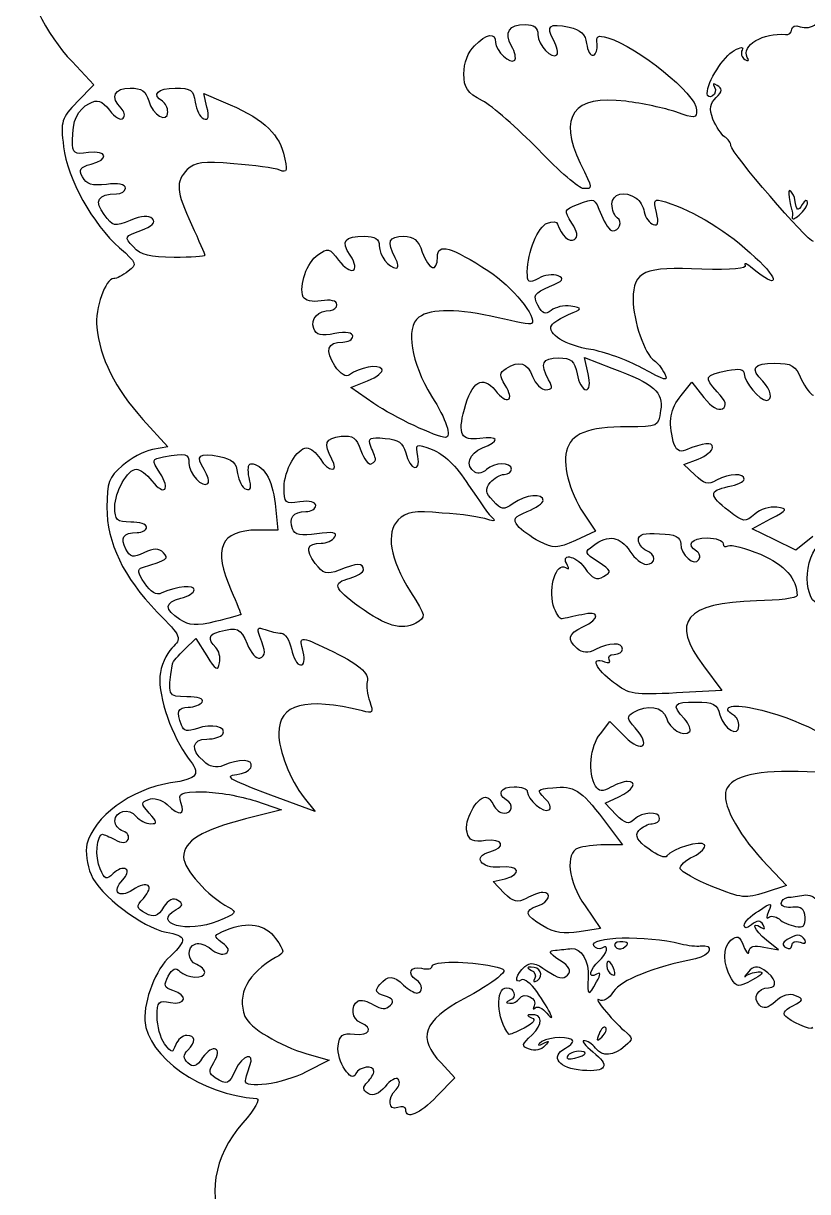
# Model space of a CAD drawing. Header units: millimetres. Extents: x -264 to 389, y -90 to 473.
# Drawn here: x -75.6 to 26.1, y 72.1 to 223.5 of the extents above; entities that cross this region are included whole.
import ezdxf

# ---------------------------------------------------------------- set-up
doc = ezdxf.new("R2010")
doc.units = ezdxf.units.MM
doc.layers.get('0').update_dxf_attribs({"linetype": 'CONTINUOUS'})

msp = doc.modelspace()

# ---------------------------------------------------------------- linework, layer by layer
for p, q in [((-69.25, 218.56), (-66.44, 215.54)), ((-66.44, 215.54), (-68.57, 213.34)), ((-51.77, 212.66), (-52.18, 214.44)), ((-52.18, 214.44), (-49.64, 213.34)), ((-2.32, 178.09), (-2.8, 180.22)), ((-2.8, 180.22), (0.77, 178.85)), ((-33.11, 176.31), (-30.92, 177.2)), ((-30.1, 174.25), (-33.11, 176.31)), ((9.75, 175.28), (11.12, 177)), ((11.12, 177), (12.7, 175.01)), ((-60.06, 172.2), (-56.84, 168.63)), ((-56.84, 168.63), (-58.83, 168.29)), ((10.09, 166.37), (11.94, 167.05)), ((11.53, 165), (10.09, 166.37)), ((-42.92, 161.29), (-42.58, 157.86)), ((-2.59, 159.51), (-1.36, 157.73)), ((18.94, 158), (21.34, 159.3)), ((-42.58, 157.86), (-45.18, 157.86)), ((-1.36, 157.73), (-3.97, 156.49)), ((21.82, 156.63), (18.94, 158)), ((24.63, 155.26), (21.82, 156.63)), ((26.83, 157.04), (24.63, 155.26)), ((-54.65, 142.36), (-53.21, 143.8)), ((-53.21, 143.8), (-51.77, 141.54)), ((12.63, 140.24), (15.03, 137.08)), ((15.03, 137.08), (9.13, 136.74)), ((-0.74, 131.46), (0.49, 133.04)), ((0.49, 133.04), (2.48, 131.05)), ((-45.46, 122.75), (-42.1, 121.58)), ((-37.71, 121.38), (-43.47, 123.5)), ((-39.15, 123.16), (-37.71, 121.38)), ((-0.13, 122.48), (1.66, 123.3)), ((-42.1, 121.58), (-46.76, 120.42)), ((1.31, 120.97), (-0.13, 122.48)), ((-0.33, 120.35), (2.14, 117.06)), ((2.14, 117.06), (-0.19, 117.06)), ((20.24, 115.14), (23.4, 111.78)), ((-14.66, 112.33), (-13.09, 112.67)), ((-13.22, 110.82), (-14.66, 112.33)), ((23.4, 111.78), (20.65, 110.89)), ((-2.73, 109.17), (-0.74, 106.22)), ((-0.74, 106.22), (-3.49, 105.81)), ((22.37, 103.48), (20.79, 104.71)), ((20.45, 103.82), (22.37, 103.48)), ((-38.8, 89.97), (-35.92, 89.15)), ((-35.92, 89.15), (-38.87, 87.64)), ((-21.39, 88.8), (-19.6, 86.88)), ((-19.6, 86.88), (-21.93, 84.48))]:
    msp.add_line(p, q)
for points in [[(-75.56, 231.17), (-75.5, 227.88), (-72.55, 221.99), (-69.25, 218.56)], [(-12.26, 220.54), (-13.22, 222.4), (-12.61, 223.36), (-10.48, 223.36)], [(-10.48, 223.36), (-9.32, 223.36), (-8.84, 222.95), (-8.84, 222.05)], [(-6.78, 221.3), (-7.81, 223.22), (-7.4, 223.56), (-4.79, 223.01)], [(-4.79, 223.01), (-3.28, 222.67), (-2.66, 222.12), (-2.53, 220.89)], [(23.26, 222.05), (23.67, 221.99), (24.08, 222.26), (24.08, 222.74)], [(24.08, 222.74), (24.08, 223.15), (24.56, 223.29), (25.18, 223.08)], [(25.18, 223.08), (25.8, 222.81), (26.69, 223.01), (27.24, 223.43)], [(-17.06, 220.61), (-15.49, 222.19), (-14.32, 222.4), (-14.32, 221.02)], [(-14.32, 221.02), (-14.32, 219.93), (-12.4, 218.14), (-11.85, 218.76)], [(-8.84, 222.05), (-8.84, 220.68), (-6.98, 218.76), (-6.37, 219.45)], [(-6.37, 219.45), (-6.16, 219.65), (-6.37, 220.48), (-6.78, 221.3)], [(-1.15, 220.82), (-1.36, 221.85), (-1.09, 222.05), (0.22, 221.64)], [(0.22, 221.64), (4.13, 220.48), (11.74, 214.3), (11.74, 212.32)], [(18.32, 219.1), (17.43, 220.61), (20.45, 222.4), (23.26, 222.05)], [(-18.44, 216.98), (-18.44, 218.35), (-17.89, 219.79), (-17.06, 220.61)], [(-11.85, 218.76), (-11.65, 218.97), (-11.78, 219.79), (-12.26, 220.54)], [(-2.53, 220.89), (-2.39, 219.93), (-2.05, 219.31), (-1.63, 219.38)], [(-1.63, 219.38), (-1.29, 219.52), (-1.09, 220.13), (-1.15, 220.82)], [(13.11, 214.44), (13.11, 215.95), (15.24, 219.24), (16.61, 220)], [(16.61, 220), (17.5, 220.48), (17.91, 220.48), (17.64, 220.06)], [(17.64, 220.06), (17.43, 219.65), (17.57, 219.1), (17.98, 218.83)], [(17.98, 218.83), (18.46, 218.56), (18.6, 218.62), (18.32, 219.1)], [(-16.04, 213.48), (-18.03, 214.51), (-18.44, 215.13), (-18.44, 216.98)], [(-62.88, 212.52), (-64.32, 213.96), (-63.77, 215.13), (-61.71, 215.13)], [(-61.71, 215.13), (-60.2, 215.13), (-59.65, 214.72), (-59.31, 213.48)], [(-57.53, 213.41), (-58.97, 214.3), (-58.14, 215.13), (-55.88, 215.13)], [(-55.88, 215.13), (-53.82, 215.13), (-53.48, 214.85), (-53.28, 213.28)], [(14.07, 215.26), (14.28, 214.85), (14.21, 214.37), (13.8, 214.1)], [(14.41, 215.47), (13.93, 215.81), (13.73, 215.74), (14.07, 215.26)], [(14.28, 213.89), (15.1, 214.72), (15.1, 215.06), (14.41, 215.47)], [(-59.31, 213.48), (-58.83, 211.63), (-56.84, 210.46), (-56.84, 212.04)], [(-8.77, 207.17), (-11.51, 209.91), (-14.73, 212.8), (-16.04, 213.48)], [(2.55, 213.41), (-4.24, 214.3), (-6.3, 211.42), (-3.35, 205.39)], [(13.8, 214.1), (13.45, 213.89), (13.11, 214.03), (13.11, 214.44)], [(13.86, 211.08), (13.38, 212.45), (13.45, 213.14), (14.28, 213.89)], [(-68.57, 213.34), (-70.63, 211.22), (-70.76, 210.88), (-70.35, 207.51)], [(-69.19, 208.34), (-69.19, 210.94), (-68.57, 212.32), (-66.99, 213.14)], [(-66.99, 213.14), (-65.96, 213.69), (-65.41, 213.55), (-64.39, 212.25)], [(-64.39, 212.25), (-63.7, 211.36), (-62.88, 210.88), (-62.6, 211.22)], [(-62.6, 211.22), (-62.33, 211.49), (-62.46, 212.11), (-62.88, 212.52)], [(-56.84, 212.04), (-56.84, 212.52), (-57.12, 213.21), (-57.53, 213.41)], [(-53.28, 213.28), (-53.14, 212.32), (-52.66, 211.36), (-52.18, 211.15)], [(-52.18, 211.15), (-51.56, 210.94), (-51.42, 211.36), (-51.77, 212.66)], [(-49.64, 213.34), (-44.77, 211.36), (-42.58, 209.43), (-41.82, 206.69)], [(9.06, 212.04), (7.62, 212.52), (4.67, 213.14), (2.55, 213.41)], [(11.74, 212.32), (11.74, 211.15), (11.53, 211.15), (9.06, 212.04)], [(15.37, 208.82), (14.96, 209.09), (14.28, 210.12), (13.86, 211.08)], [(-70.35, 207.51), (-69.87, 203.4), (-66.58, 197.5), (-63.08, 194.42)], [(-67.13, 206.76), (-68.98, 206.49), (-69.19, 206.62), (-69.19, 208.34)], [(16.2, 207.65), (16.2, 207.99), (15.85, 208.54), (15.37, 208.82)], [(26.89, 195.24), (26.14, 195.24), (16.2, 206.76), (16.2, 207.65)], [(-66.79, 205.25), (-64.39, 205.87), (-64.66, 207.1), (-67.13, 206.76)], [(-41.82, 206.69), (-41.27, 204.36), (-41.34, 204.09), (-42.3, 204.5)], [(-2.94, 202.1), (-3.49, 202.1), (-6.09, 204.36), (-8.77, 207.17)], [(-67.88, 203.61), (-68.43, 204.57), (-68.23, 204.91), (-66.79, 205.25)], [(-54.3, 204.57), (-55.88, 202.99), (-55.74, 201.75), (-53.76, 197.43)], [(-48.27, 205.32), (-52.25, 205.66), (-53.34, 205.53), (-54.3, 204.57)], [(-42.3, 204.5), (-42.99, 204.77), (-45.66, 205.11), (-48.27, 205.32)], [(-3.35, 205.39), (-1.7, 201.96), (-1.7, 202.1), (-2.94, 202.1)], [(-64.8, 202.65), (-66.65, 202.44), (-67.4, 202.65), (-67.88, 203.61)], [(-65.07, 198.74), (-66.44, 200.45), (-65.89, 201.41), (-63.49, 201.41)], [(-62.33, 202.17), (-62.33, 202.65), (-63.29, 202.85), (-64.8, 202.65)], [(-63.49, 201.41), (-62.88, 201.41), (-62.33, 201.75), (-62.33, 202.17)], [(0.77, 200.11), (0.77, 201.41), (2.41, 201.89), (3.92, 200.86)], [(23.95, 201.75), (23.74, 202.03), (23.6, 201.69), (23.74, 200.93)], [(24.49, 200.66), (24.49, 201), (24.22, 201.48), (23.95, 201.75)], [(-4.45, 197.64), (-5.47, 199.29), (-5.47, 199.35), (-3.69, 200.04)], [(-3.69, 200.04), (-1.36, 200.93), (-1.57, 201), (-0.61, 198.67)], [(1.45, 198.32), (1.11, 198.53), (0.77, 199.35), (0.77, 200.11)], [(3.92, 200.86), (4.4, 200.59), (4.81, 199.77), (4.95, 199.08)], [(6.53, 199.01), (6.12, 200.73), (6.18, 200.86), (7.69, 200.38)], [(7.69, 200.38), (11.4, 199.22), (15.92, 196.47), (19.35, 193.18)], [(23.74, 200.93), (23.88, 200.25), (24.01, 199.56), (24.08, 199.35)], [(25.45, 200.04), (24.84, 199.08), (24.7, 199.15), (24.49, 200.66)], [(25.04, 198.67), (25.66, 199.15), (26.14, 199.9), (26.14, 200.31)], [(26.14, 200.31), (26.14, 200.73), (25.8, 200.59), (25.45, 200.04)], [(-61.71, 197.98), (-63.7, 197.16), (-63.97, 197.16), (-65.07, 198.74)], [(-58.83, 198.19), (-59.31, 198.67), (-60.2, 198.6), (-61.71, 197.98)], [(-0.61, 198.67), (-0.13, 197.57), (0.49, 196.61), (0.83, 196.61)], [(0.83, 196.61), (1.73, 196.61), (2.21, 197.84), (1.45, 198.32)], [(4.95, 199.08), (5.09, 198.32), (5.64, 197.64), (6.12, 197.43)], [(6.12, 197.43), (6.73, 197.23), (6.87, 197.64), (6.53, 199.01)], [(24.08, 199.35), (24.15, 199.15), (24.22, 198.74), (24.15, 198.39)], [(24.15, 198.39), (24.08, 198.05), (24.49, 198.12), (25.04, 198.67)], [(-60.34, 196.68), (-58.83, 197.23), (-58.35, 197.71), (-58.83, 198.19)], [(-53.76, 197.43), (-52.8, 195.38), (-52.04, 193.59), (-52.04, 193.46)], [(-10.21, 191.33), (-10.21, 193.87), (-8.84, 197.16), (-7.6, 197.64)], [(-7.6, 197.64), (-6.98, 197.84), (-6.37, 197.84), (-6.3, 197.5)], [(-6.3, 197.5), (-5.75, 195.99), (-4.79, 195.1), (-4.1, 195.51)], [(-4.1, 195.51), (-3.62, 195.86), (-3.69, 196.47), (-4.45, 197.64)], [(-61.3, 194.55), (-62.53, 195.86), (-62.46, 195.92), (-60.34, 196.68)], [(-33.18, 193.46), (-34.42, 195.31), (-33.94, 195.92), (-31.33, 195.92)], [(-31.33, 195.92), (-29.96, 195.92), (-29.41, 195.58), (-29.41, 194.69)], [(-27.35, 193.11), (-28.45, 195.24), (-28.17, 195.92), (-26.25, 195.92)], [(-26.25, 195.92), (-24.95, 195.92), (-24.33, 195.44), (-23.85, 193.87)], [(-63.08, 194.42), (-60.82, 192.43), (-60.75, 192.29), (-61.98, 191.4)], [(-56.02, 193.18), (-59.17, 193.18), (-60.34, 193.46), (-61.3, 194.55)], [(-37.36, 193.52), (-36.06, 194.48), (-35.86, 194.42), (-34.69, 192.84)], [(-29.41, 194.69), (-29.41, 193.39), (-28.17, 191.81), (-27.21, 191.81)], [(-23.85, 193.87), (-22.96, 191.54), (-21.87, 191.12), (-21.87, 193.25)], [(-21.87, 193.25), (-21.87, 195.1), (-20.08, 194.55), (-15.21, 191.4)], [(-52.04, 193.46), (-52.04, 193.32), (-53.82, 193.18), (-56.02, 193.18)], [(-39.28, 188.04), (-39.83, 189.55), (-38.8, 192.56), (-37.36, 193.52)], [(-34.69, 192.84), (-33.11, 190.71), (-31.74, 191.26), (-33.18, 193.46)], [(-27.21, 191.81), (-26.87, 191.81), (-26.94, 192.43), (-27.35, 193.11)], [(19.01, 191.74), (18.25, 192.36), (17.84, 192.56), (18.05, 192.15)], [(19.35, 193.18), (22.64, 190.16), (22.37, 188.93), (19.01, 191.74)], [(-61.98, 191.4), (-62.67, 190.85), (-63.49, 190.44), (-63.84, 190.44)], [(-15.21, 191.4), (-12.2, 189.48), (-8.84, 185.36), (-9.66, 184.61)], [(-8.77, 190.44), (-10.07, 189.82), (-10.21, 189.89), (-10.21, 191.33)], [(-6.23, 190.78), (-6.85, 191.06), (-8.01, 190.92), (-8.77, 190.44)], [(-7.33, 189.41), (-5.54, 190.16), (-5.34, 190.44), (-6.23, 190.78)], [(12.42, 191.67), (4.95, 192.02), (3.51, 191.4), (3.51, 187.76)], [(18.05, 192.15), (18.32, 191.74), (16.33, 191.54), (12.42, 191.67)], [(-63.84, 190.44), (-64.93, 190.44), (-66.31, 186.6), (-66.03, 184.13)], [(-8.84, 187.01), (-9.52, 188.24), (-9.32, 188.52), (-7.33, 189.41)], [(-36.95, 187.56), (-38.05, 187.35), (-39.08, 187.63), (-39.28, 188.04)], [(3.51, 187.76), (3.51, 185.02), (5.02, 180.56), (6.25, 179.81)], [(-37.91, 183.99), (-38.39, 185.23), (-37.36, 186.32), (-35.72, 186.32)], [(-34.9, 187.08), (-34.9, 187.56), (-35.72, 187.76), (-36.95, 187.56)], [(-35.72, 186.32), (-35.31, 186.32), (-34.9, 186.67), (-34.9, 187.08)], [(-13.98, 185.36), (-19.19, 186.53), (-22.62, 186.6), (-24.27, 185.43)], [(-7.12, 186.32), (-7.88, 185.71), (-8.22, 185.84), (-8.84, 187.01)], [(-4.58, 186.87), (-5.47, 187.01), (-6.57, 186.73), (-7.12, 186.32)], [(-4.86, 185.77), (-3.01, 186.53), (-3.01, 186.6), (-4.58, 186.87)], [(-24.27, 185.43), (-26.05, 184.06), (-25.29, 179.53), (-22.62, 175.21)], [(-9.66, 184.61), (-9.8, 184.47), (-11.72, 184.81), (-13.98, 185.36)], [(-7.05, 184.4), (-6.85, 184.75), (-5.82, 185.36), (-4.86, 185.77)], [(-66.03, 184.13), (-65.69, 180.29), (-63.63, 176.11), (-60.06, 172.2)], [(-35.17, 183.31), (-36.95, 182.96), (-37.57, 183.1), (-37.91, 183.99)], [(-32.84, 182.96), (-32.84, 183.44), (-33.66, 183.58), (-35.17, 183.31)], [(-1.98, 181.25), (-5.2, 181.73), (-7.74, 183.31), (-7.05, 184.4)], [(-35.17, 179.12), (-36.47, 181.11), (-36.13, 182.21), (-34.14, 182.21)], [(-34.14, 182.21), (-33.46, 182.21), (-32.84, 182.55), (-32.84, 182.96)], [(-7.46, 177.34), (-8.56, 179.47), (-8.29, 180.15), (-6.16, 180.15)], [(-6.16, 180.15), (-4.51, 180.15), (-4.1, 179.81), (-3.76, 178.09)], [(4.67, 178.85), (2.75, 179.88), (-0.26, 180.97), (-1.98, 181.25)], [(-33.25, 177.96), (-33.73, 177.61), (-34.42, 178.03), (-35.17, 179.12)], [(-29.07, 178.71), (-29.48, 179.4), (-32.02, 178.92), (-33.25, 177.96)], [(-30.92, 177.2), (-29.68, 177.68), (-28.86, 178.37), (-29.07, 178.71)], [(-13.09, 176.65), (-13.84, 177.89), (-13.84, 178.23), (-12.95, 178.78)], [(-12.95, 178.78), (-11.24, 179.88), (-10.21, 179.53), (-9.52, 177.75)], [(0.77, 178.85), (6.39, 176.72), (7.42, 175.76), (7.08, 173.36)], [(7.62, 178.09), (8.17, 177.07), (7.62, 177.2), (4.67, 178.85)], [(6.25, 179.81), (6.6, 179.6), (7.21, 178.85), (7.62, 178.09)], [(15.72, 178.51), (17.29, 178.85), (17.91, 178.71), (17.91, 178.09)], [(20.31, 177.13), (18.67, 178.78), (19.08, 179.47), (21.89, 179.47)], [(21.89, 179.47), (24.08, 179.47), (24.56, 179.19), (25.32, 177.41)], [(-9.52, 177.75), (-9.18, 176.79), (-8.36, 176.04), (-7.81, 176.04)], [(-7.81, 176.04), (-6.98, 176.04), (-6.85, 176.31), (-7.46, 177.34)], [(-3.76, 178.09), (-3.55, 177), (-3.07, 176.04), (-2.59, 176.04)], [(-2.59, 176.04), (-2.11, 176.04), (-2.05, 176.79), (-2.32, 178.09)], [(14.41, 175.76), (12.63, 177.68), (12.77, 177.89), (15.72, 178.51)], [(17.91, 178.09), (17.91, 177.07), (19.9, 174.66), (20.79, 174.66)], [(20.79, 174.66), (21.68, 174.66), (21.41, 176.04), (20.31, 177.13)], [(25.32, 177.41), (25.87, 176.31), (26.55, 175.35), (26.89, 175.35)], [(-18.37, 173.5), (-17.41, 177.13), (-16.04, 177.96), (-14.39, 175.97)], [(-14.39, 175.97), (-12.81, 173.98), (-11.78, 174.6), (-13.09, 176.65)], [(15.1, 173.57), (15.72, 173.98), (15.58, 174.53), (14.41, 175.76)], [(-20.84, 169.86), (-21.93, 169.86), (-27.49, 172.47), (-30.1, 174.25)], [(-22.62, 175.21), (-20.7, 172.2), (-19.95, 169.86), (-20.84, 169.86)], [(8.72, 169.32), (8.04, 171.99), (8.31, 173.57), (9.75, 175.28)], [(12.7, 175.01), (13.66, 173.77), (14.55, 173.29), (15.1, 173.57)], [(-16.38, 169.73), (-18.78, 169.38), (-19.26, 170.28), (-18.37, 173.5)], [(7.08, 173.36), (6.8, 171.24), (6.73, 171.24), (2.82, 171.24)], [(2.82, 171.24), (-2.39, 171.24), (-4.58, 170.34), (-5.13, 168.08)], [(-35.58, 167.05), (-36.68, 169.11), (-36.4, 169.73), (-34.35, 170)], [(-34.35, 170), (-32.84, 170.14), (-32.36, 169.86), (-31.81, 168.15)], [(-30.51, 168.7), (-30.92, 169.8), (-30.64, 169.93), (-28.65, 169.73)], [(-28.65, 169.73), (-26.87, 169.59), (-26.32, 169.18), (-25.98, 167.88)], [(-16.04, 168.49), (-13.7, 169.38), (-13.84, 170.07), (-16.38, 169.73)], [(-58.83, 168.29), (-59.93, 168.08), (-61.71, 167.12), (-62.74, 166.16)], [(-41.75, 163.35), (-41.75, 165.61), (-40.11, 168.49), (-38.8, 168.49)], [(-38.8, 168.49), (-38.32, 168.49), (-37.57, 167.88), (-37.09, 167.12)], [(-31.81, 168.15), (-31.4, 167.05), (-30.78, 166.23), (-30.44, 166.44)], [(-29.89, 167.12), (-29.96, 167.33), (-30.23, 168.01), (-30.51, 168.7)], [(-24.4, 167.4), (-24.75, 169.04), (-24.68, 169.11), (-22.55, 168.29)], [(-22.55, 168.29), (-21.04, 167.74), (-19.47, 166.23), (-17.82, 163.69)], [(-17, 165.34), (-18.3, 166.16), (-17.82, 167.81), (-16.04, 168.49)], [(-5.13, 168.08), (-5.68, 166.02), (-4.51, 162.25), (-2.59, 159.51)], [(10.3, 168.22), (9.48, 167.88), (9.06, 168.22), (8.72, 169.32)], [(13.8, 168.56), (13.8, 169.32), (12.7, 169.18), (10.3, 168.22)], [(11.94, 167.05), (12.97, 167.46), (13.8, 168.15), (13.8, 168.56)], [(-57.87, 165.27), (-58.97, 166.98), (-58.9, 167.05), (-57.39, 167.33)], [(-57.39, 167.33), (-54.44, 167.88), (-54.1, 167.81), (-54.1, 166.5)], [(-52.11, 165.68), (-53.28, 167.46), (-52.8, 167.94), (-50.12, 167.4)], [(-50.12, 167.4), (-48.47, 167.05), (-47.93, 166.57), (-47.79, 165.2)], [(-37.09, 167.12), (-35.99, 165.27), (-34.55, 165.27), (-35.58, 167.05)], [(-30.44, 166.44), (-30.03, 166.64), (-29.82, 166.92), (-29.89, 167.12)], [(-25.98, 167.88), (-25.43, 165.61), (-23.99, 165.2), (-24.4, 167.4)], [(-62.74, 166.16), (-64.45, 164.72), (-64.73, 164.03), (-64.73, 160.81)], [(-63.7, 160.81), (-63.7, 162.8), (-62.05, 165.75), (-60.89, 165.75)], [(-60.89, 165.75), (-60.48, 165.75), (-59.58, 165.06), (-58.9, 164.24)], [(-58.9, 164.24), (-57.25, 162.18), (-56.43, 163.07), (-57.87, 165.27)], [(-54.1, 166.5), (-54.1, 165.2), (-52.32, 163.21), (-51.63, 163.9)], [(-51.63, 163.9), (-51.42, 164.1), (-51.63, 164.86), (-52.11, 165.68)], [(-47.79, 165.2), (-47.65, 164.24), (-47.17, 163.35), (-46.69, 163.14)], [(-46.28, 164.65), (-46.49, 165.61), (-46.42, 166.44), (-46.07, 166.44)], [(-46.07, 166.44), (-44.5, 166.44), (-43.26, 164.45), (-42.92, 161.29)], [(-15.49, 165.68), (-15.9, 165.27), (-16.58, 165.13), (-17, 165.34)], [(-12.26, 165.75), (-12.26, 166.71), (-14.53, 166.64), (-15.49, 165.68)], [(-15.01, 164.03), (-14.53, 164.58), (-13.7, 165.06), (-13.22, 165.06)], [(-13.22, 165.06), (-12.68, 165.06), (-12.26, 165.41), (-12.26, 165.75)], [(17.91, 164.45), (17.91, 165.27), (16.06, 165.2), (14.34, 164.31)], [(-46.69, 163.14), (-46.07, 162.94), (-45.94, 163.35), (-46.28, 164.65)], [(-17.82, 163.69), (-16.45, 161.63), (-15.08, 159.65), (-14.66, 159.37)], [(-14.66, 161.63), (-15.69, 162.73), (-15.69, 163.14), (-15.01, 164.03)], [(14.34, 164.31), (13.18, 163.69), (12.7, 163.83), (11.53, 165)], [(15.85, 163.49), (17.02, 163.69), (17.91, 164.1), (17.91, 164.45)], [(-39.7, 161.5), (-41.62, 161.22), (-41.75, 161.36), (-41.75, 163.35)], [(-8.15, 161.7), (-8.15, 162.66), (-10.41, 162.46), (-12.06, 161.29)], [(15.92, 160.33), (13.32, 162.39), (13.32, 162.94), (15.85, 163.49)], [(-64.73, 160.81), (-64.73, 156.22), (-62.6, 151.76), (-58.21, 147.23)], [(-61.64, 158.89), (-63.42, 158.89), (-63.7, 159.17), (-63.7, 160.81)], [(-37.64, 161.02), (-37.64, 161.5), (-38.46, 161.7), (-39.7, 161.5)], [(-38.94, 160.26), (-38.26, 160.26), (-37.64, 160.61), (-37.64, 161.02)], [(-12.06, 161.29), (-13.29, 160.4), (-13.57, 160.47), (-14.66, 161.63)], [(-10.21, 160.26), (-9.11, 160.74), (-8.15, 161.36), (-8.15, 161.7)], [(22.16, 160.81), (21.27, 160.95), (19.97, 160.54), (19.28, 159.92)], [(21.34, 159.3), (23.6, 160.47), (23.6, 160.61), (22.16, 160.81)], [(-40.66, 158), (-41.21, 159.37), (-40.59, 160.26), (-38.94, 160.26)], [(-26.94, 159.17), (-28.59, 157.52), (-28.04, 154.16), (-25.36, 149.84)], [(-21.25, 160.06), (-24.95, 160.4), (-25.91, 160.19), (-26.94, 159.17)], [(-15.35, 159.23), (-16.1, 159.51), (-18.78, 159.92), (-21.25, 160.06)], [(-14.66, 159.37), (-14.25, 159.03), (-14.6, 158.96), (-15.35, 159.23)], [(-11.44, 158.41), (-12.13, 159.23), (-11.92, 159.58), (-10.21, 160.26)], [(19.28, 159.92), (18.05, 158.82), (17.84, 158.82), (15.92, 160.33)], [(-62.26, 155.39), (-63.08, 156.83), (-62.6, 157.52), (-60.82, 157.52)], [(-59.58, 158.21), (-59.58, 158.62), (-60.48, 158.89), (-61.64, 158.89)], [(-60.82, 157.52), (-60.13, 157.52), (-59.58, 157.86), (-59.58, 158.21)], [(-45.18, 157.86), (-50.05, 157.79), (-51.01, 155.46), (-48.61, 150.04)], [(-37.5, 157.38), (-39.56, 157.04), (-40.38, 157.25), (-40.66, 158)], [(-35.17, 156.97), (-34.83, 157.52), (-35.44, 157.66), (-37.5, 157.38)], [(-8.63, 156.35), (-9.73, 156.97), (-11.03, 157.86), (-11.44, 158.41)], [(-37.71, 153.54), (-39.08, 155.33), (-38.8, 156.15), (-36.95, 156.15)], [(-36.95, 156.15), (-36.27, 156.15), (-35.44, 156.49), (-35.17, 156.97)], [(-3.97, 156.49), (-6.37, 155.46), (-6.78, 155.46), (-8.63, 156.35)], [(-1.63, 155.87), (0.29, 157.31), (1.86, 157.04), (3.1, 155.12)], [(4.19, 156.56), (4.19, 157.31), (4.95, 157.52), (6.94, 157.38)], [(5.22, 155.19), (4.67, 155.46), (4.19, 156.08), (4.19, 156.56)], [(6.94, 157.38), (9, 157.31), (9.68, 156.97), (9.68, 156.08)], [(9.68, 156.08), (9.68, 154.64), (11.46, 153.06), (12.01, 154.02)], [(11.74, 155.12), (10.37, 155.94), (11.05, 156.83), (13.11, 156.83)], [(13.11, 156.83), (14.28, 156.83), (15.17, 156.49), (15.17, 156.08)], [(15.17, 156.08), (15.17, 155.74), (15.44, 155.6), (15.85, 155.81)], [(-59.93, 154.91), (-61.37, 154.23), (-61.71, 154.3), (-62.26, 155.39)], [(-60.13, 152.99), (-56.84, 154.02), (-56.64, 154.16), (-57.39, 154.91)], [(-57.39, 154.91), (-58.01, 155.53), (-58.62, 155.53), (-59.93, 154.91)], [(-1.02, 153.75), (-2.8, 154.91), (-2.87, 154.98), (-1.63, 155.87)], [(3.1, 155.12), (3.71, 154.16), (4.67, 153.41), (5.22, 153.41)], [(5.22, 153.41), (6.53, 153.41), (6.53, 154.71), (5.22, 155.19)], [(12.01, 154.02), (12.29, 154.37), (12.15, 154.85), (11.74, 155.12)], [(15.85, 155.81), (16.2, 156.01), (18.05, 155.53), (20.04, 154.71)], [(20.04, 154.71), (23.19, 153.34), (24.77, 151.55), (24.77, 149.36)], [(28.2, 148.6), (25.87, 147.16), (25.25, 153.75), (27.51, 155.81)], [(-59.86, 151), (-60.75, 152.31), (-60.82, 152.79), (-60.13, 152.99)], [(-34.62, 152.65), (-36.27, 152.03), (-36.68, 152.17), (-37.71, 153.54)], [(-31.47, 152.72), (-31.47, 153.61), (-32.29, 153.61), (-34.62, 152.65)], [(-6.85, 148.12), (-7.46, 150.46), (-6.44, 153.75), (-5.27, 152.99)], [(-4.99, 153.27), (-6.02, 154.91), (-4.03, 154.64), (-2.8, 152.99)], [(-5.27, 152.99), (-4.86, 152.72), (-4.72, 152.79), (-4.99, 153.27)], [(-2.8, 152.99), (-1.77, 151.55), (-1.22, 151.28), (-0.33, 151.83)], [(-0.33, 151.83), (0.77, 152.44), (0.7, 152.58), (-1.02, 153.75)], [(-32.02, 147.92), (-35.31, 150.32), (-35.58, 151), (-33.18, 151.62)], [(-33.18, 151.62), (-32.22, 151.9), (-31.47, 152.38), (-31.47, 152.72)], [(-57.6, 149.7), (-58.35, 149.36), (-59.04, 149.77), (-59.86, 151)], [(-53.41, 150.11), (-53.41, 150.8), (-55.47, 150.59), (-57.6, 149.7)], [(-55.13, 149.02), (-54.17, 149.22), (-53.41, 149.77), (-53.41, 150.11)], [(-48.61, 150.04), (-47.86, 148.4), (-47.31, 146.96), (-47.38, 146.89)], [(-55.26, 146.27), (-57.32, 147.58), (-57.25, 148.47), (-55.13, 149.02)], [(-25.36, 149.84), (-23.31, 146.62), (-23.31, 146.55), (-24.68, 145.79)], [(19.49, 148.67), (10.3, 148.47), (8.24, 146), (12.63, 140.24)], [(24.77, 149.36), (24.77, 149.02), (22.44, 148.74), (19.49, 148.67)], [(-58.21, 147.23), (-54.99, 143.94), (-54.99, 143.87), (-56.29, 142.57)], [(-47.38, 146.89), (-47.51, 146.82), (-48.95, 146.41), (-50.67, 146)], [(-24.68, 145.79), (-26.53, 144.83), (-28.52, 145.38), (-32.02, 147.92)], [(-5.68, 146.34), (-6.02, 146.27), (-6.5, 147.1), (-6.85, 148.12)], [(-3.14, 146.89), (-4.17, 146.68), (-5.34, 146.41), (-5.68, 146.34)], [(-3.01, 145.31), (-0.67, 146.34), (-0.81, 147.51), (-3.14, 146.89)], [(-50.67, 146), (-53.14, 145.38), (-54.03, 145.45), (-55.26, 146.27)], [(-50.6, 142.64), (-51.7, 143.74), (-51.56, 144.35), (-50.12, 144.7)], [(-50.12, 144.7), (-47.79, 145.31), (-47.38, 145.18), (-46.55, 143.12)], [(-44.91, 144.08), (-45.32, 145.18), (-45.18, 145.31), (-44.22, 144.97)], [(-44.91, 141.27), (-44.09, 141.61), (-44.09, 142.02), (-44.91, 144.08)], [(-44.22, 144.97), (-43.54, 144.7), (-42.65, 144.49), (-42.1, 144.49)], [(-42.1, 144.49), (-41.62, 144.49), (-41.07, 143.6), (-40.79, 142.43)], [(-3.76, 142.5), (-5.13, 143.67), (-4.93, 144.42), (-3.01, 145.31)], [(-56.29, 142.57), (-57.05, 141.82), (-57.73, 140.17), (-57.87, 138.93)], [(-56.22, 140.51), (-56.22, 140.79), (-55.47, 141.61), (-54.65, 142.36)], [(-50.12, 140.65), (-49.98, 141.33), (-50.19, 142.23), (-50.6, 142.64)], [(-46.55, 143.12), (-46.07, 141.95), (-45.32, 141.13), (-44.91, 141.27)], [(-40.79, 142.43), (-40.59, 141.33), (-40.04, 140.37), (-39.63, 140.37)], [(-39.28, 142.09), (-39.83, 144.15), (-39.76, 144.15), (-36.06, 142.43)], [(-36.06, 142.43), (-32.08, 140.51), (-30.58, 139.28), (-30.99, 138.18)], [(-1.36, 142.36), (-2.39, 141.88), (-3.01, 141.88), (-3.76, 142.5)], [(2.14, 142.43), (2.14, 143.32), (0.35, 143.32), (-1.36, 142.36)], [(1.04, 141.75), (1.66, 141.75), (2.14, 142.09), (2.14, 142.43)], [(-51.77, 141.54), (-50.67, 139.69), (-50.33, 139.55), (-50.12, 140.65)], [(-39.63, 140.37), (-39.15, 140.37), (-39.01, 140.99), (-39.28, 142.09)], [(0.97, 138.11), (-1.36, 139.83), (-2.11, 141.54), (-0.19, 140.79)], [(-0.19, 140.79), (0.35, 140.58), (0.63, 140.65), (0.42, 141.06)], [(0.42, 141.06), (0.22, 141.47), (0.49, 141.75), (1.04, 141.75)], [(-54.37, 136.26), (-56.84, 136.26), (-56.91, 136.4), (-56.22, 140.51)], [(-57.87, 138.93), (-58.08, 136.19), (-56.22, 130.98), (-54.17, 128.3)], [(-30.99, 138.18), (-31.12, 137.7), (-30.99, 136.53), (-30.64, 135.64)], [(9.13, 136.74), (3.65, 136.47), (3.03, 136.53), (0.97, 138.11)], [(-52.38, 135.57), (-52.11, 135.99), (-52.93, 136.26), (-54.37, 136.26)], [(-55.06, 132.56), (-55.74, 134.34), (-55.54, 134.89), (-54.17, 134.89)], [(-54.17, 134.89), (-53.41, 134.89), (-52.59, 135.23), (-52.38, 135.57)], [(-31.6, 134.41), (-38.94, 136.26), (-42.44, 135.3), (-42.44, 131.53)], [(-30.64, 135.64), (-30.16, 134.2), (-30.23, 134.07), (-31.6, 134.41)], [(3.51, 134.2), (5.29, 135.37), (7.42, 134.96), (7.83, 133.52)], [(10.16, 133.38), (8.45, 135.23), (8.72, 135.57), (11.67, 135.57)], [(11.67, 135.57), (13.93, 135.57), (14.41, 135.3), (14.76, 133.93)], [(16.54, 133.86), (14.82, 134.89), (16.13, 135.37), (19.15, 134.75)], [(19.15, 134.75), (24.63, 133.59), (30.87, 130.43), (31.63, 128.37)], [(3.78, 132.21), (2.69, 133.38), (2.69, 133.72), (3.51, 134.2)], [(7.83, 133.52), (8.17, 132.08), (10.09, 130.98), (10.85, 131.73)], [(10.85, 131.73), (11.05, 131.94), (10.78, 132.69), (10.16, 133.38)], [(14.76, 133.93), (15.24, 132.08), (17.23, 130.91), (17.23, 132.49)], [(17.23, 132.49), (17.23, 132.97), (16.95, 133.65), (16.54, 133.86)], [(-53, 132.15), (-54.3, 131.67), (-54.78, 131.8), (-55.06, 132.56)], [(-49.71, 131.39), (-49.09, 132.35), (-51.22, 132.83), (-53, 132.15)], [(2.48, 131.05), (4.67, 128.85), (5.91, 129.88), (3.78, 132.21)], [(-52.18, 127.89), (-53.96, 129.4), (-53.69, 130.77), (-51.77, 130.77)], [(-51.77, 130.77), (-50.81, 130.77), (-49.91, 131.05), (-49.71, 131.39)], [(-42.44, 131.53), (-42.44, 129.2), (-41, 125.56), (-39.15, 123.16)], [(-1.36, 124.67), (-2.39, 126.32), (-2.05, 129.88), (-0.74, 131.46)], [(-54.17, 128.3), (-52.52, 126.18), (-52.86, 125.63), (-56.5, 125.08)], [(-49.64, 127.34), (-50.53, 127), (-51.42, 127.14), (-52.18, 127.89)], [(-46.01, 127.21), (-45.73, 128.17), (-47.58, 128.24), (-49.64, 127.34)], [(-47.51, 126.25), (-46.83, 126.38), (-46.14, 126.8), (-46.01, 127.21)], [(-43.47, 123.5), (-49.3, 125.7), (-49.64, 125.97), (-47.51, 126.25)], [(26.07, 126.52), (19.63, 126.8), (16.26, 125.97), (15.58, 124.19)], [(32.31, 126.45), (32.31, 126.38), (29.5, 126.38), (26.07, 126.52)], [(-56.5, 125.08), (-61.64, 124.26), (-66.44, 120.69), (-67.33, 117.13)], [(-12.95, 122.89), (-14.18, 123.64), (-13.64, 124.6), (-11.92, 124.6)], [(-11.92, 124.6), (-10.96, 124.6), (-10.21, 124.33), (-10.21, 123.98)], [(-7.94, 123.09), (-9.04, 124.19), (-8.97, 124.26), (-6.92, 124.46)], [(-6.92, 124.46), (-4.1, 124.74), (-3.35, 124.26), (-0.33, 120.35)], [(0.63, 124.53), (-0.47, 123.92), (-0.95, 123.98), (-1.36, 124.67)], [(2.75, 125.29), (2.34, 125.29), (1.38, 124.94), (0.63, 124.53)], [(1.66, 123.3), (3.51, 124.12), (4.13, 125.29), (2.75, 125.29)], [(15.58, 124.19), (14.96, 122.54), (16.95, 118.7), (20.24, 115.14)], [(-59.24, 121.17), (-60.34, 122.41), (-60.34, 122.54), (-59.31, 122.96)], [(-59.31, 122.96), (-58.69, 123.23), (-57.6, 122.89), (-56.91, 122.27)], [(-55.13, 122.54), (-55.54, 123.78), (-55.26, 123.92), (-52.18, 123.92)], [(-52.18, 123.92), (-50.39, 123.92), (-47.31, 123.37), (-45.46, 122.75)], [(-18.03, 118.7), (-18.44, 120.21), (-16.79, 123.23), (-15.62, 123.23)], [(-15.62, 123.23), (-15.28, 123.23), (-14.8, 122.75), (-14.6, 122.2)], [(-13.22, 121.17), (-12.13, 121.17), (-11.92, 122.27), (-12.95, 122.89)], [(-10.21, 123.98), (-10.21, 122.96), (-8.08, 121.1), (-7.4, 121.58)], [(-7.4, 121.58), (-7.05, 121.79), (-7.26, 122.48), (-7.94, 123.09)], [(-63.7, 120.14), (-63.7, 121.45), (-61.85, 121.93), (-60.96, 120.76)], [(-59.04, 119.8), (-58.14, 119.8), (-58.21, 120.01), (-59.24, 121.17)], [(-56.91, 122.27), (-55.26, 120.76), (-54.58, 120.9), (-55.13, 122.54)], [(-14.6, 122.2), (-14.32, 121.65), (-13.77, 121.17), (-13.22, 121.17)], [(6.94, 120.49), (6.94, 121.45), (4.67, 121.38), (3.65, 120.35)], [(-62.6, 118.84), (-63.22, 119.05), (-63.7, 119.66), (-63.7, 120.14)], [(-60.96, 120.76), (-60.48, 120.21), (-59.65, 119.8), (-59.04, 119.8)], [(-46.76, 120.42), (-52.45, 118.98), (-54.78, 117.54), (-54.78, 115.48)], [(3.65, 120.35), (2.96, 119.66), (2.48, 119.8), (1.31, 120.97)], [(4.26, 118.91), (4.67, 119.39), (5.5, 119.8), (5.98, 119.8)], [(5.98, 119.8), (6.53, 119.8), (6.94, 120.14), (6.94, 120.49)], [(-65.62, 113.97), (-66.31, 115.41), (-66.03, 118.43), (-65.28, 118.43)], [(-65.28, 118.43), (-65.14, 118.43), (-64.39, 118.09), (-63.7, 117.74)], [(-61.98, 117.74), (-61.78, 118.15), (-62.05, 118.64), (-62.6, 118.84)], [(-15.62, 117.61), (-17.2, 117.4), (-17.75, 117.61), (-18.03, 118.7)], [(5.57, 116.51), (3.99, 117.61), (3.71, 118.22), (4.26, 118.91)], [(-67.33, 117.13), (-67.54, 116.23), (-67.33, 114.45), (-66.79, 113.22)], [(-63.7, 117.74), (-62.81, 117.26), (-62.26, 117.26), (-61.98, 117.74)], [(-15.08, 116.17), (-12.88, 116.71), (-13.36, 117.95), (-15.62, 117.61)], [(-3.62, 116.65), (-5.34, 115.96), (-4.93, 112.39), (-2.73, 109.17)], [(-0.19, 117.06), (-1.5, 117.06), (-3.01, 116.85), (-3.62, 116.65)], [(12.77, 117.06), (12.36, 117.74), (8.52, 116.58), (7.9, 115.62)], [(11.33, 115.55), (12.29, 116.03), (12.97, 116.71), (12.77, 117.06)], [(-54.78, 115.48), (-54.78, 113.9), (-51.63, 110.41), (-48.95, 108.97)], [(-13.77, 114.18), (-16.24, 113.97), (-17.34, 115.55), (-15.08, 116.17)], [(7.9, 115.62), (7.69, 115.27), (6.66, 115.69), (5.57, 116.51)], [(9.61, 113.97), (9.54, 114.38), (10.3, 115.07), (11.33, 115.55)], [(-63.91, 113.35), (-64.8, 112.46), (-65, 112.53), (-65.62, 113.97)], [(-62.26, 113.9), (-62.6, 114.18), (-63.36, 113.9), (-63.91, 113.35)], [(-62.67, 112.53), (-62.12, 113.08), (-61.92, 113.7), (-62.26, 113.9)], [(-13.09, 112.67), (-10.82, 113.29), (-11.24, 114.45), (-13.77, 114.18)], [(13.86, 111.64), (11.6, 112.53), (9.75, 113.63), (9.61, 113.97)], [(-66.79, 113.22), (-65.69, 110.54), (-60.13, 106.36), (-57.05, 105.74)], [(-61.37, 111.23), (-63.22, 110.06), (-64.18, 110.95), (-62.67, 112.53)], [(-60, 110.13), (-58.49, 111.78), (-59.45, 112.53), (-61.37, 111.23)], [(-10.34, 110.13), (-11.51, 109.51), (-11.99, 109.65), (-13.22, 110.82)], [(-8.22, 110.89), (-8.63, 110.89), (-9.59, 110.54), (-10.34, 110.13)], [(-8.84, 109.17), (-7.4, 109.65), (-6.92, 110.89), (-8.22, 110.89)], [(20.65, 110.89), (18.12, 110.06), (17.57, 110.13), (13.86, 111.64)], [(23.6, 110.27), (24.01, 110.27), (24.97, 110.41), (25.66, 110.54)], [(25.66, 110.54), (26.35, 110.68), (27.1, 110.34), (27.31, 109.79)], [(-59.72, 108.21), (-60.96, 108.9), (-60.96, 109.03), (-60, 110.13)], [(-55.54, 109.86), (-56.09, 110.27), (-56.77, 109.93), (-57.39, 108.97)], [(-55.74, 108.69), (-54.85, 109.17), (-54.78, 109.45), (-55.54, 109.86)], [(-8.22, 106.56), (-10.55, 107.94), (-10.69, 108.55), (-8.84, 109.17)], [(19.76, 108.49), (21.48, 109.65), (21.55, 109.65), (21.07, 108.42)], [(22.71, 109.45), (22.71, 109.86), (23.12, 110.2), (23.6, 110.27)], [(24.22, 108.97), (23.4, 108.83), (22.71, 109.1), (22.71, 109.45)], [(-57.39, 108.97), (-58.14, 107.73), (-58.62, 107.59), (-59.72, 108.21)], [(-50.33, 107.18), (-54.24, 105.54), (-58.97, 106.84), (-55.74, 108.69)], [(-48.95, 108.97), (-47.79, 108.35), (-47.93, 108.14), (-50.33, 107.18)], [(17.91, 106.63), (17.91, 106.98), (18.73, 107.87), (19.76, 108.49)], [(21.07, 108.42), (20.79, 107.73), (20.79, 107.39), (21.07, 107.66)], [(21.07, 107.66), (21.34, 107.94), (21.96, 107.8), (22.44, 107.46)], [(25.8, 107.66), (25.73, 108.76), (25.32, 109.1), (24.22, 108.97)], [(24.56, 106.5), (25.59, 106.29), (25.87, 106.56), (25.8, 107.66)], [(-49.78, 104.37), (-50.94, 105.26), (-50.94, 105.33), (-49.3, 106.02)], [(-49.3, 106.02), (-46.35, 107.18), (-44.22, 106.84), (-42.85, 104.92)], [(-3.49, 105.81), (-5.41, 105.47), (-6.71, 105.67), (-8.22, 106.56)], [(18.87, 106.7), (18.32, 106.22), (17.91, 106.22), (17.91, 106.63)], [(20.38, 106.7), (19.97, 107.32), (19.63, 107.32), (18.87, 106.7)], [(20.79, 104.71), (19.21, 106.02), (18.67, 107.25), (20.11, 106.36)], [(20.11, 106.36), (20.59, 106.08), (20.65, 106.15), (20.38, 106.7)], [(22.44, 107.46), (22.85, 107.04), (23.88, 106.63), (24.56, 106.5)], [(-57.05, 105.74), (-54.37, 105.26), (-54.24, 104.78), (-56.5, 102.66)], [(-42.85, 104.92), (-41.62, 103.2), (-41.62, 103.14), (-42.85, 102.45)], [(-1.57, 103.96), (-2.39, 105.19), (5.29, 105.4), (9.68, 104.23)], [(1.79, 104.51), (1.25, 104.51), (0.97, 104.23), (1.18, 103.89)], [(2.21, 103.68), (3.1, 104.3), (2.96, 104.51), (1.79, 104.51)], [(16.26, 99.71), (15.1, 101.7), (15.1, 103.75), (16.2, 104.71)], [(16.2, 104.71), (17.02, 105.4), (17.29, 105.26), (17.84, 103.96)], [(23.47, 104.78), (22.85, 104.37), (22.78, 104.03), (23.33, 103.75)], [(25.8, 104.71), (25.25, 105.54), (24.7, 105.54), (23.47, 104.78)], [(24.08, 104.03), (24.08, 104.51), (24.56, 104.64), (25.18, 104.44)], [(25.18, 104.44), (25.73, 104.23), (26, 104.3), (25.8, 104.71)], [(-53.07, 101.56), (-54.3, 102.04), (-54.44, 103.82), (-53.21, 104.23)], [(-53.21, 104.23), (-52.8, 104.37), (-51.83, 104.1), (-51.22, 103.55)], [(-51.22, 103.55), (-50.6, 103), (-49.71, 102.72), (-49.3, 103)], [(-49.3, 103), (-48.75, 103.34), (-48.95, 103.75), (-49.78, 104.37)], [(-6.02, 102.11), (-7.46, 103.07), (-7.53, 103.34), (-6.57, 103.41)], [(-6.57, 103.41), (-5.95, 103.48), (-4.99, 103.55), (-4.51, 103.62)], [(-4.51, 103.62), (-3.21, 103.75), (-2.18, 102.04), (-2.32, 99.84)], [(-0.54, 103.68), (-0.88, 103.48), (-1.36, 103.62), (-1.57, 103.96)], [(-0.95, 101.97), (0.15, 102.86), (0.49, 104.37), (-0.54, 103.68)], [(1.18, 103.89), (1.38, 103.55), (1.86, 103.48), (2.21, 103.68)], [(9.68, 104.23), (10.64, 104.03), (11.74, 103.89), (12.22, 103.96)], [(12.22, 103.96), (14.14, 104.23), (13.59, 102.72), (11.6, 102.31)], [(17.84, 103.96), (18.19, 103.07), (18.53, 102.72), (18.53, 103.27)], [(18.53, 103.27), (18.6, 103.89), (19.21, 104.1), (20.45, 103.82)], [(23.33, 103.75), (23.74, 103.48), (24.08, 103.62), (24.08, 104.03)], [(-56.5, 102.66), (-58.42, 100.87), (-59.93, 97.03), (-59.79, 94.29)], [(-52.04, 100.53), (-52.04, 100.87), (-52.52, 101.28), (-53.07, 101.56)], [(-42.85, 102.45), (-46.42, 100.46), (-47.93, 97.65), (-46.83, 94.84)], [(-22.55, 101.35), (-22.55, 102.04), (-17.82, 102.04), (-14.73, 101.35)], [(-10.55, 101.28), (-9.8, 101.9), (-9.18, 101.83), (-7.67, 100.74)], [(-4.99, 100.19), (-4.45, 100.74), (-4.72, 101.28), (-6.02, 102.11)], [(-1.22, 100.32), (-2.39, 99.57), (-2.11, 101.01), (-0.95, 101.97)], [(1.04, 100.87), (0.56, 102.11), (0.08, 102.31), (0.08, 101.35)], [(11.6, 102.31), (6.12, 101.22), (1.93, 99.5), (0.97, 98.06)], [(-56.16, 98.2), (-57.32, 98.54), (-57.39, 98.88), (-56.77, 100.05)], [(-56.77, 100.05), (-56.22, 101.08), (-55.81, 101.22), (-55.26, 100.67)], [(-55.26, 100.67), (-54.37, 99.78), (-52.04, 99.64), (-52.04, 100.53)], [(-24.61, 99.57), (-25.84, 100.32), (-25.36, 101.42), (-23.92, 101.08)], [(-23.92, 101.08), (-23.17, 100.87), (-22.55, 101.01), (-22.55, 101.35)], [(-14.73, 101.35), (-12.88, 100.94), (-12.88, 100.87), (-14.05, 99.84)], [(-10.96, 99.57), (-11.99, 98.88), (-11.65, 100.39), (-10.55, 101.28)], [(-9.73, 101.22), (-10.34, 101.22), (-10.28, 101.08), (-9.66, 100.8)], [(-8.9, 99.5), (-8.01, 100.12), (-8.56, 101.28), (-9.73, 101.22)], [(-9.66, 100.8), (-9.25, 100.67), (-9.04, 100.12), (-9.25, 99.78)], [(-7.67, 100.74), (-6.23, 99.78), (-5.54, 99.57), (-4.99, 100.19)], [(-1.22, 99.3), (-0.67, 100.32), (-0.67, 100.6), (-1.22, 100.32)], [(0.08, 101.35), (0.08, 100.94), (0.35, 100.46), (0.77, 100.26)], [(0.77, 100.26), (1.18, 100.05), (1.25, 100.32), (1.04, 100.87)], [(18.46, 100.6), (17.98, 100.05), (17.84, 99.78), (18.19, 100.12)], [(18.19, 100.12), (18.6, 100.39), (19.35, 100.6), (19.97, 100.6)], [(20.45, 100.87), (19.63, 101.42), (19.08, 101.35), (18.46, 100.6)], [(19.97, 100.6), (20.52, 100.6), (20.11, 100.12), (19.01, 99.57)], [(21.07, 98.54), (22.37, 98.54), (22.03, 99.91), (20.45, 100.87)], [(-28.72, 97.51), (-29.89, 97.86), (-30.03, 98.2), (-29.34, 98.95)], [(-29.34, 98.95), (-28.31, 100.19), (-27.49, 100.19), (-26.25, 98.88)], [(-26.25, 98.88), (-25.64, 98.34), (-24.88, 97.86), (-24.54, 97.86)], [(-24.54, 97.86), (-23.72, 97.86), (-23.72, 99.02), (-24.61, 99.57)], [(-14.05, 99.84), (-14.8, 99.23), (-16.72, 97.99), (-18.44, 97.1)], [(-12.61, 92.51), (-14.18, 94.43), (-14.39, 98.54), (-12.88, 98.54)], [(-12.88, 98.54), (-11.92, 98.54), (-11.51, 97.31), (-12.4, 96.96)], [(-8.97, 98.06), (-9.73, 99.09), (-10.62, 99.78), (-10.96, 99.57)], [(-9.25, 99.78), (-9.52, 99.3), (-9.38, 99.23), (-8.9, 99.5)], [(-2.32, 99.84), (-2.46, 97.44), (-2.25, 97.38), (-1.22, 99.3)], [(19.01, 99.57), (17.16, 98.54), (16.88, 98.61), (16.26, 99.71)], [(19.9, 96.28), (18.94, 97.24), (19.69, 98.54), (21.07, 98.54)], [(-56.5, 96.62), (-54.44, 96.28), (-54.17, 97.58), (-56.16, 98.2)], [(-32.15, 96.83), (-31.81, 97.03), (-30.92, 96.83), (-30.16, 96.35)], [(-27.97, 96.28), (-27.42, 96.83), (-27.63, 97.17), (-28.72, 97.51)], [(-18.44, 97.1), (-23.72, 94.29), (-24.54, 92.03), (-21.39, 88.8)], [(-12.4, 96.96), (-13.02, 96.69), (-13.09, 96.55), (-12.47, 96.55)], [(-12.47, 96.55), (-12.06, 96.48), (-11.51, 96.76), (-11.24, 97.17)], [(-11.24, 97.17), (-10.69, 98.06), (-8.77, 97.17), (-9.32, 96.21)], [(-7.67, 95.25), (-6.37, 93.74), (-7.26, 95.52), (-8.97, 98.06)], [(-0.88, 96.96), (-1.84, 97.51), (0.7, 94.43), (2.34, 92.99)], [(0.97, 98.06), (0.42, 97.17), (-0.4, 96.69), (-0.88, 96.96)], [(24.56, 97.51), (23.81, 97.86), (22.85, 97.58), (21.96, 96.76)], [(24.22, 96.21), (25.66, 96.96), (25.66, 97.1), (24.56, 97.51)], [(-58.21, 94.84), (-58.21, 96.76), (-58.01, 96.96), (-56.5, 96.62)], [(-31.81, 94.01), (-32.98, 94.43), (-33.18, 96.21), (-32.15, 96.83)], [(-30.16, 96.35), (-29.13, 95.73), (-28.59, 95.66), (-27.97, 96.28)], [(-9.32, 96.21), (-9.52, 95.8), (-9.52, 95.66), (-9.18, 95.94)], [(-9.18, 95.94), (-8.9, 96.21), (-8.22, 95.94), (-7.67, 95.25)], [(21.96, 96.76), (21, 95.87), (20.38, 95.8), (19.9, 96.28)], [(23.53, 94.63), (22.78, 95.18), (22.99, 95.52), (24.22, 96.21)], [(-59.79, 94.29), (-59.52, 89.63), (-52.45, 84.62), (-45.32, 84.21)], [(-57.25, 91.27), (-57.8, 92.03), (-58.21, 93.6), (-58.21, 94.84)], [(-46.83, 94.84), (-46.28, 93.4), (-42.3, 91), (-38.8, 89.97)], [(-32.63, 92.51), (-30.64, 92.3), (-30.1, 93.33), (-31.81, 94.01)], [(-9.66, 94.63), (-9.04, 94.43), (-9.38, 93.95), (-10.62, 93.33)], [(-9.73, 95.04), (-10.28, 95.04), (-10.28, 94.91), (-9.66, 94.63)], [(-9.59, 92.44), (-8.15, 93.81), (-8.22, 95.18), (-9.73, 95.04)], [(26.69, 93.47), (27.31, 92.78), (24.56, 93.81), (23.53, 94.63)], [(-54.37, 92.37), (-54.92, 92.37), (-55.54, 91.82), (-55.81, 91.2)], [(-54.24, 90.45), (-53.14, 91.55), (-53.21, 92.37), (-54.37, 92.37)], [(-34.76, 91), (-34.55, 92.44), (-34.21, 92.71), (-32.63, 92.51)], [(-10.62, 93.33), (-11.65, 92.78), (-12.54, 92.44), (-12.61, 92.51)], [(-9.93, 90.59), (-11.03, 91), (-10.96, 91.13), (-9.59, 92.44)], [(-0.88, 92.57), (-1.29, 91.61), (-1.22, 91.55), (-0.54, 92.16)], [(-0.06, 93.4), (-0.26, 93.6), (-0.67, 93.26), (-0.88, 92.57)], [(-0.54, 92.16), (-0.06, 92.64), (0.15, 93.19), (-0.06, 93.4)], [(2.34, 92.99), (3.51, 92.03), (3.51, 91.89), (2.48, 91)], [(-55.81, 91.2), (-56.22, 90.04), (-56.29, 90.04), (-57.25, 91.27)], [(-32.43, 87.43), (-32.98, 85.99), (-34.96, 89.08), (-34.76, 91)], [(-7.94, 91), (-8.36, 90.52), (-9.25, 90.31), (-9.93, 90.59)], [(-8.63, 91.34), (-8.97, 91.07), (-8.7, 91), (-8.15, 91.34)], [(-4.45, 91.82), (-5.34, 92.37), (-8.01, 92.03), (-8.63, 91.34)], [(-8.15, 91.34), (-7.33, 91.75), (-7.33, 91.68), (-7.94, 91)], [(-5.27, 90.72), (-4.51, 91.13), (-4.1, 91.61), (-4.45, 91.82)], [(-2.87, 91.68), (-3.21, 91.68), (-2.73, 91.07), (-1.7, 90.24)], [(-1.36, 90.72), (-1.77, 91.27), (-2.46, 91.68), (-2.87, 91.68)], [(2.48, 91), (0.9, 89.69), (-0.4, 89.56), (-1.36, 90.72)], [(-54.24, 88.8), (-54.85, 89.42), (-54.85, 89.83), (-54.24, 90.45)], [(-52.32, 89.49), (-53.14, 88.32), (-53.55, 88.12), (-54.24, 88.8)], [(-50.87, 88.87), (-49.64, 90.79), (-51.01, 91.34), (-52.32, 89.49)], [(-46.21, 88.46), (-45.46, 90.31), (-47.17, 89.83), (-48.06, 87.91)], [(-3.07, 87.84), (-6.09, 88.05), (-7.33, 89.63), (-5.27, 90.72)], [(-4.99, 89.69), (-5.27, 89.35), (-4.79, 89.21), (-4.03, 89.42)], [(-3.62, 90.31), (-4.17, 90.31), (-4.79, 90.04), (-4.99, 89.69)], [(-4.03, 89.42), (-2.46, 89.83), (-2.25, 90.31), (-3.62, 90.31)], [(-1.7, 90.24), (0.56, 88.46), (0.08, 87.57), (-3.07, 87.84)], [(-50.67, 86.88), (-51.49, 87.43), (-51.56, 87.77), (-50.87, 88.87)], [(-48.06, 87.91), (-48.89, 85.99), (-49.16, 85.92), (-50.67, 86.88)], [(-46.76, 86.54), (-46.69, 86.95), (-46.42, 87.77), (-46.21, 88.46)], [(-30.1, 87.71), (-30.1, 88.6), (-32.02, 88.32), (-32.43, 87.43)], [(-38.87, 87.64), (-41.96, 86.06), (-46.97, 85.37), (-46.76, 86.54)], [(-30.85, 84.83), (-31.6, 85.31), (-31.6, 85.65), (-30.92, 86.33)], [(-30.92, 86.33), (-30.51, 86.75), (-30.1, 87.43), (-30.1, 87.71)], [(-26.94, 86.68), (-27.21, 87.02), (-28.04, 86.54), (-28.65, 85.72)], [(-27.21, 85.37), (-26.8, 85.79), (-26.67, 86.4), (-26.94, 86.68)], [(-28.65, 85.72), (-29.48, 84.76), (-30.16, 84.48), (-30.85, 84.83)], [(-27.01, 83.04), (-28.24, 82.56), (-28.38, 84.21), (-27.21, 85.37)], [(-45.32, 84.21), (-44.77, 84.14), (-45.53, 82.84), (-47.1, 81.05)], [(-21.93, 84.48), (-24.2, 82.15), (-25.98, 81.4), (-25.98, 82.77)], [(-25.98, 82.77), (-25.98, 83.11), (-26.46, 83.25), (-27.01, 83.04)], [(-47.1, 81.05), (-50.94, 76.66), (-51.83, 71.25), (-49.3, 67.2)]]:
    msp.add_open_spline(points, degree=3)

doc.saveas('drawing.dxf')
